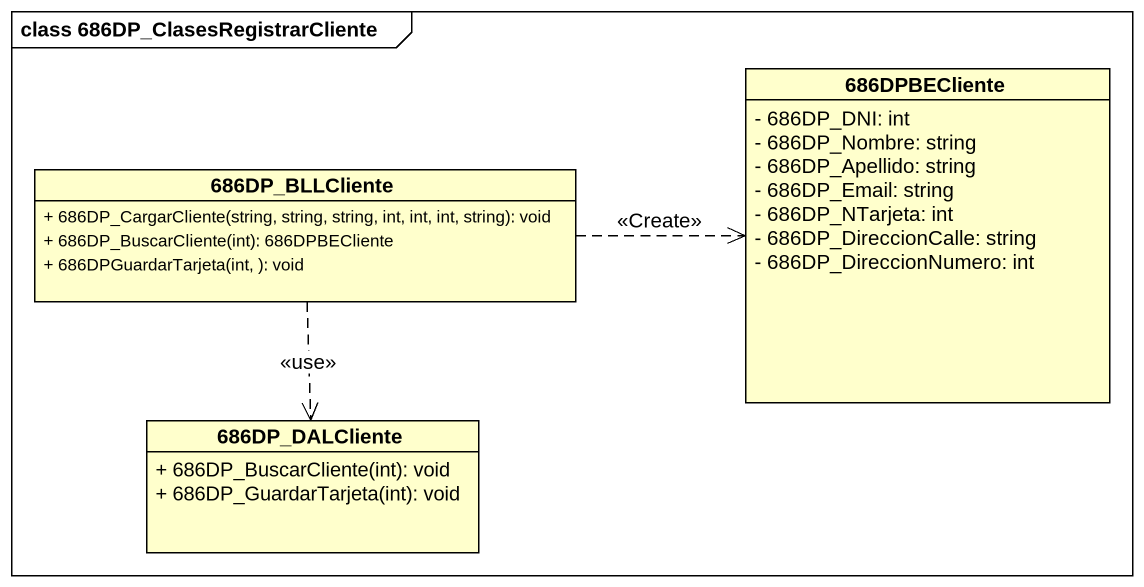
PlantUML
@startuml
mainframe class 686DP_ClasesRegistrarCliente
hide circle
hide empty members
skinparam classAttributeIconSize 0
class "686DPBECliente" as c686DPBECliente {
  - 686DP_DNI: int
  - 686DP_Nombre: string
  - 686DP_Apellido: string
  - 686DP_Email: string
  - 686DP_NTarjeta: int
  - 686DP_DireccionCalle: string
  - 686DP_DireccionNumero: int
}
class "686DP_BLLCliente" as c686DP_BLLCliente {
  + 686DP_CargarCliente(string, string, string, int, int, int, string): void
  + 686DP_BuscarCliente(int): 686DPBECliente
  + 686DPGuardarTarjeta(int, ): void
}
class "686DP_DALCliente" as c686DP_DALCliente {
  + 686DP_BuscarCliente(int): void
  + 686DP_GuardarTarjeta(int): void
}
c686DP_BLLCliente .right.> c686DPBECliente : <<Create>>
c686DP_BLLCliente ..> c686DP_DALCliente : <<use>>
@enduml
